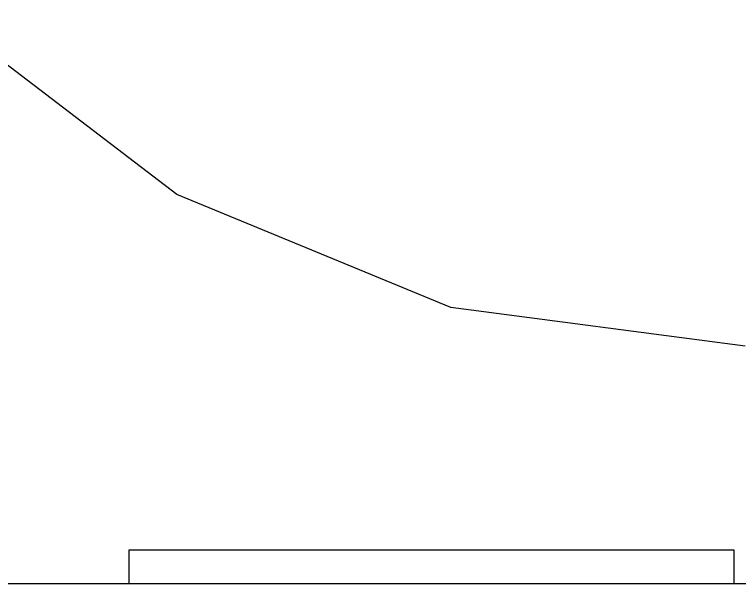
# Model space of a CAD drawing. Header units: inches. Extents: x 0 to 54693, y 0 to 31146.
# Drawn here: x 47841.2 to 47949.1, y 14668.5 to 14753.2 of the extents above; entities that cross this region are included whole.
import ezdxf

# ---------------------------------------------------------------- set-up
doc = ezdxf.new("R2010")
doc.units = ezdxf.units.IN
doc.header["$MEASUREMENT"] = 0
doc.layers.add('Added', color=3, linetype='Continuous')

msp = doc.modelspace()

# ---------------------------------------------------------------- linework, layer by layer
at = {"layer": 'Added', "linetype": 'Continuous', "lineweight": -2, "ltscale": 0.18}
for p, q in [((47865.34, 14726.42), (47830.28, 14753.22)), ((47906.14, 14709.59), (47865.34, 14726.42)), ((47949.92, 14703.85), (47906.14, 14709.59)), ((47858.23, 14673.53), (47948.23, 14673.53)), ((47858.23, 14668.53), (47858.23, 14673.53)), ((47948.23, 14673.53), (47948.23, 14668.53)), ((47753.23, 14668.53), (48153.23, 14668.53))]:
    msp.add_line(p, q, dxfattribs=at)

doc.saveas('drawing.dxf')
